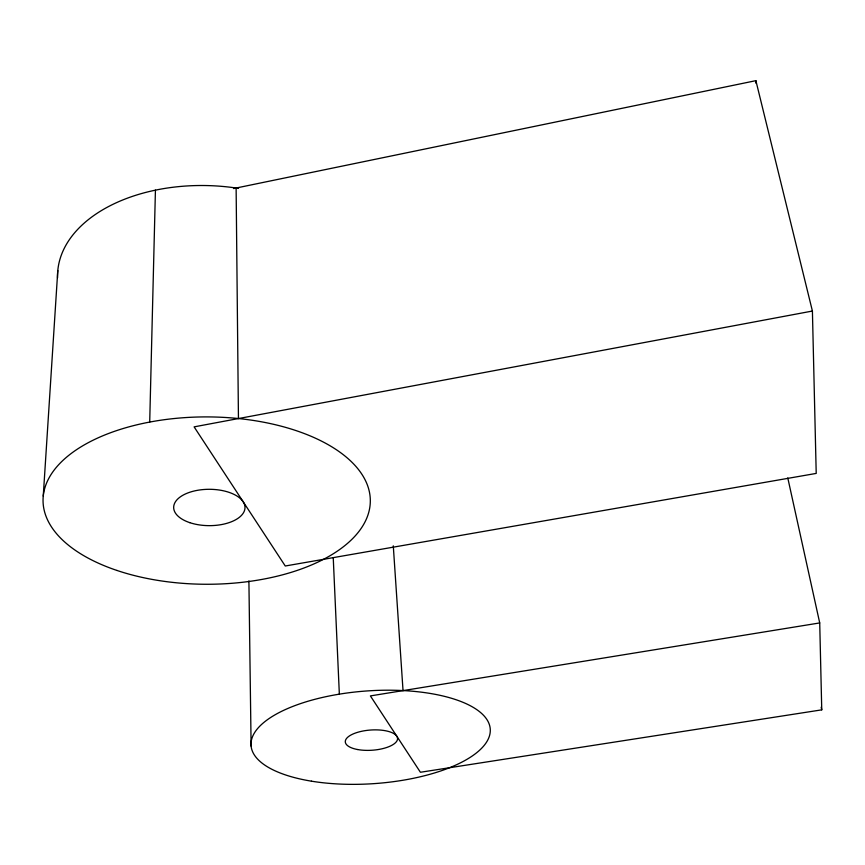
<?xml version="1.0" encoding="UTF-8"?>
<svg xmlns="http://www.w3.org/2000/svg" width="865" height="865" viewBox="0 0 865 865"><rect width="100%" height="100%" fill="white"/><g stroke="black" fill="none" stroke-linecap="round" stroke-linejoin="round"><path stroke-width="1.3" d="M149.71 422.066L155.43 190.149M43.25 496.11L57.793 270.561M233.528 188.559L755.88 80.661L812.408 311.043L816.214 473.414L285.266 566.002L194.106 426.867L812.408 311.043M819.717 622.93L370.393 695.914L420.412 772.261L821.75 709.851L819.717 622.93L787.777 477.913M821.188 707.213L821.75 709.851M393.283 545.826L403.036 690.616M755.88 80.661L756.042 83.354M333.241 557.666L339.35 694.163M248.904 580.923L251.11 746.084M236.123 188.019L238.448 418.563M57.566 277.784A149.937 94.069 2.3 0 1 238.535 188.386M189.857 522.676A35.66 18.176 0.1 0 0 244.946 508.469A35.66 18.176 0.1 0 0 193.198 491.244A35.66 18.176 0.1 0 0 189.857 522.676M116.948 570.446A163.636 83.678 0.1 0 0 370.047 505.593A163.636 83.678 0.1 0 0 133.037 425.764A163.636 83.678 0.1 0 0 116.948 570.446M357.537 749.523A26.166 10.12 -3.9 0 0 397.554 739.013A26.166 10.12 -3.9 0 0 359.267 731.855A26.166 10.12 -3.9 0 0 357.537 749.523M311.432 781.171A119.878 46.472 -3.9 0 0 490.293 730.146A119.878 46.472 -3.9 0 0 310.232 700.585A119.878 46.472 -3.9 0 0 311.432 781.171"/></g></svg>
